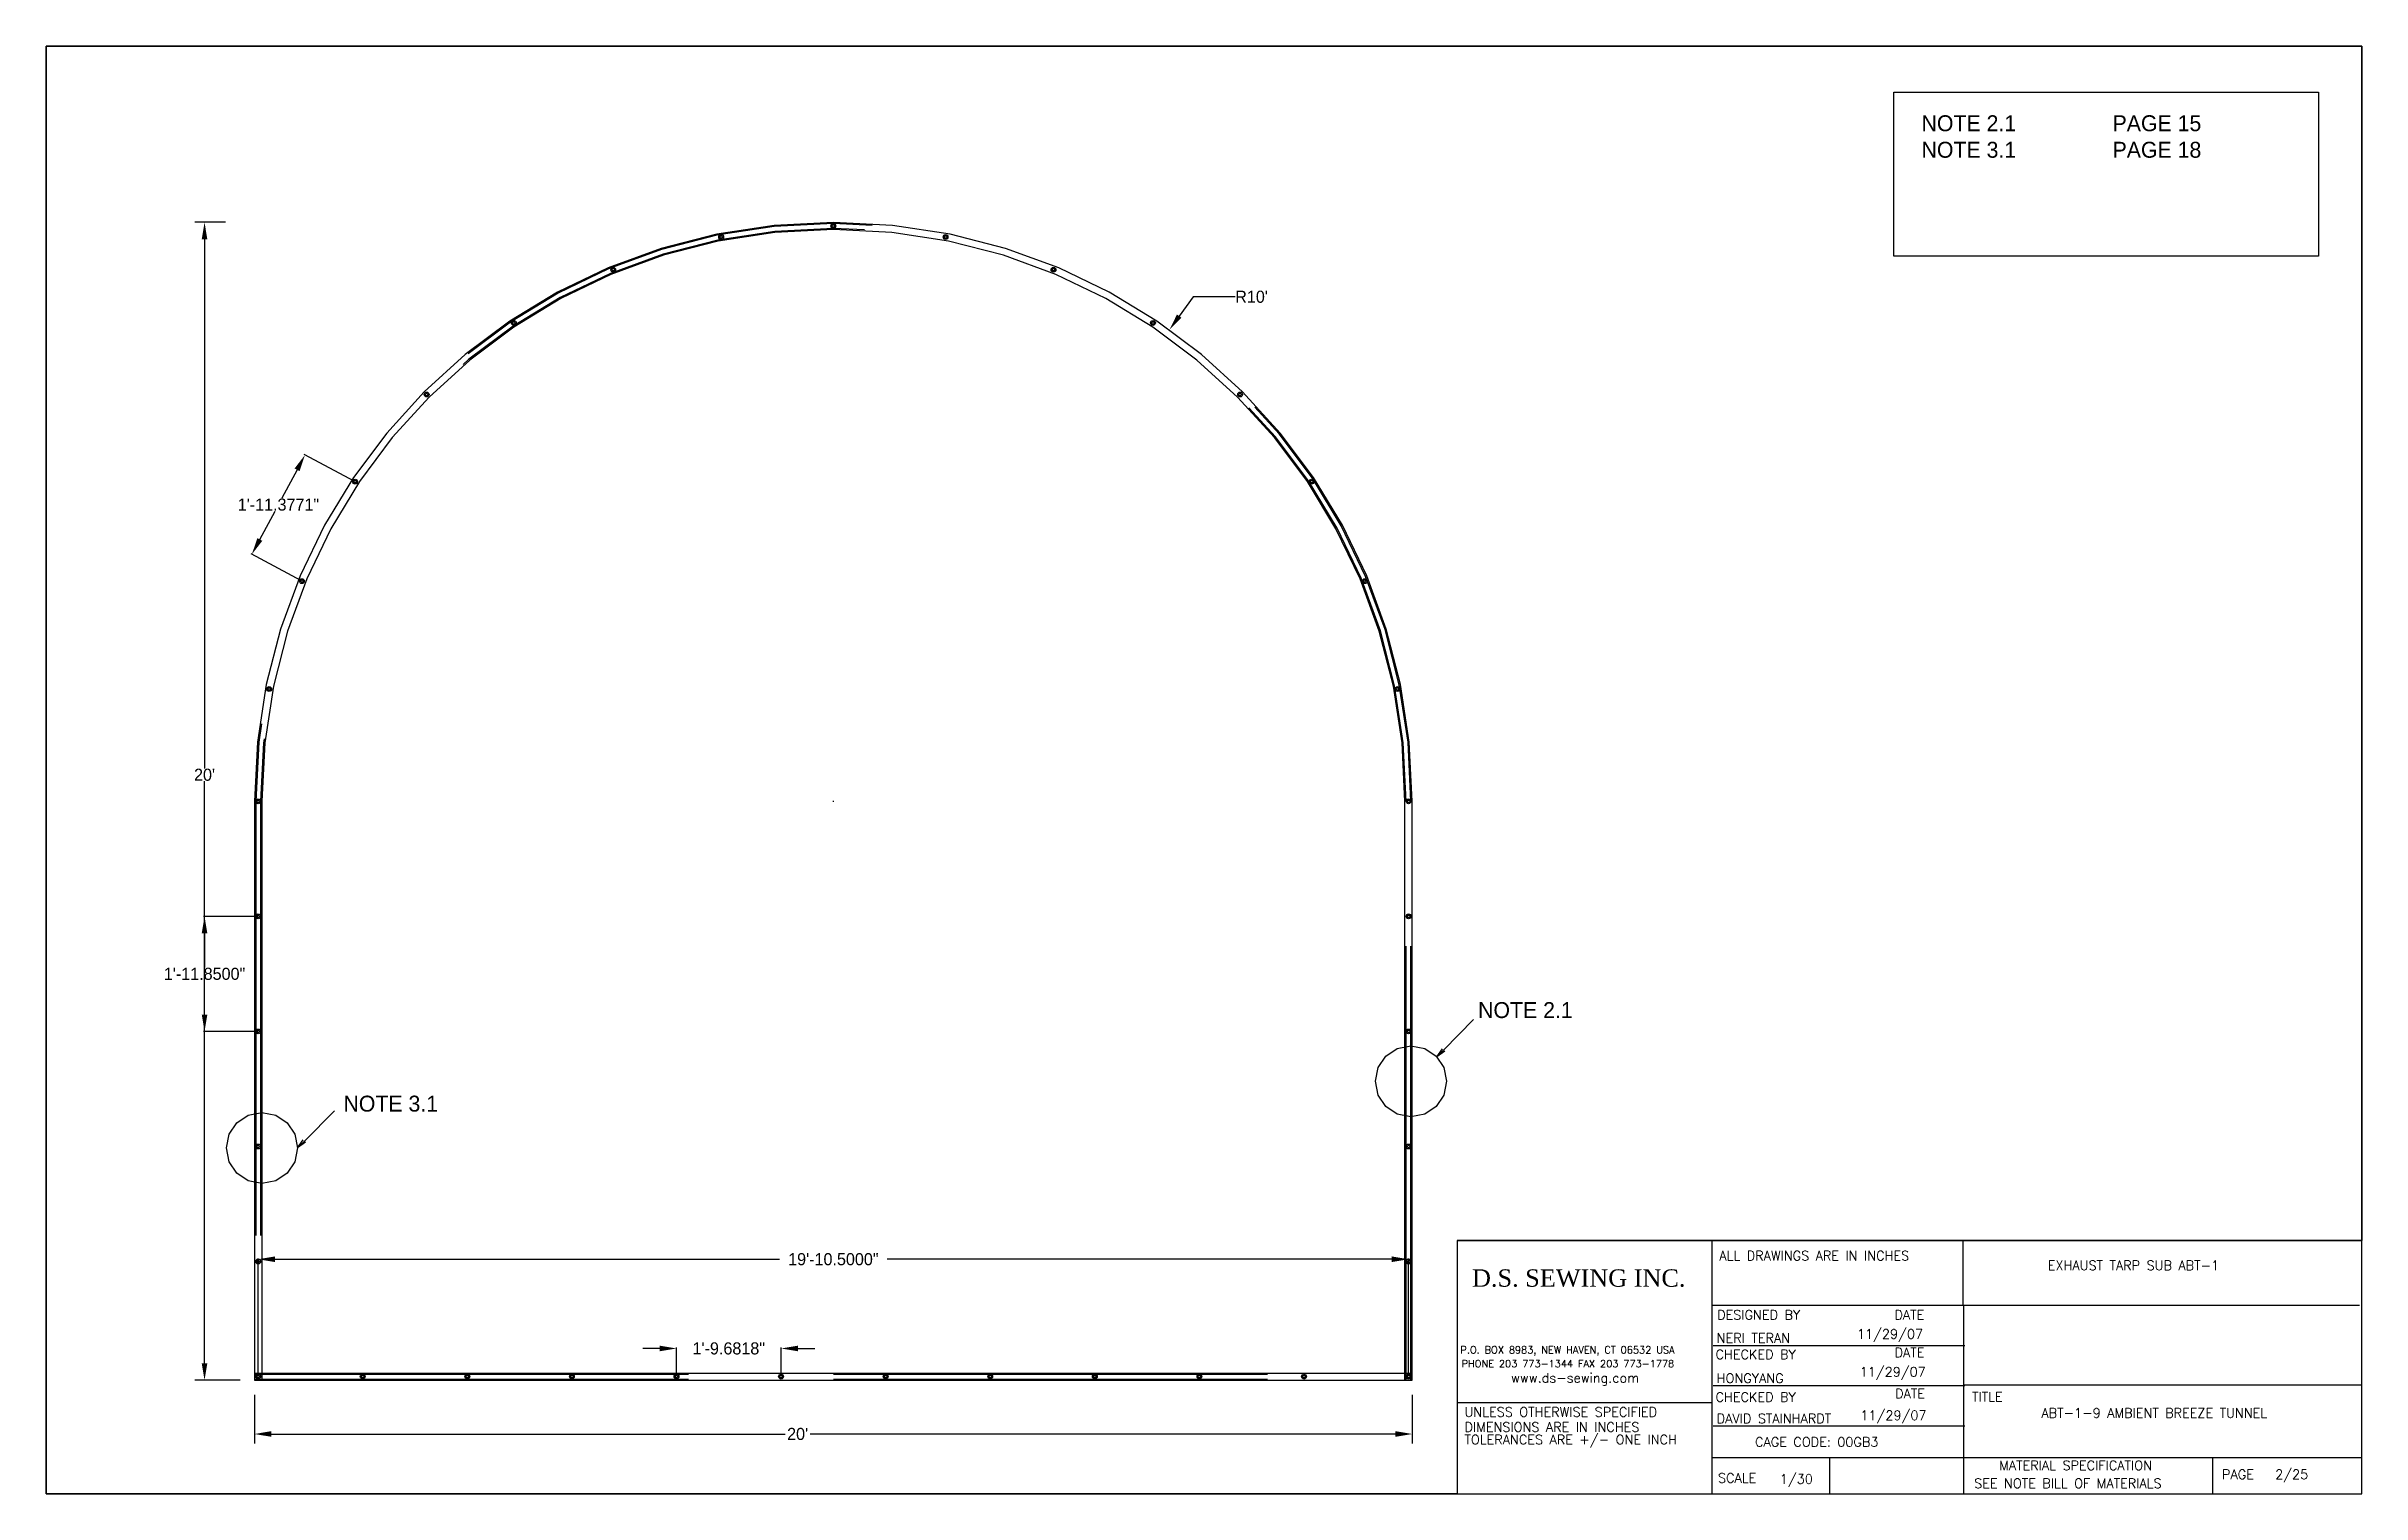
# Paper-space layout 'P2' of a CAD drawing. Header units: inches. Extents: x -62 to 16, y -1703 to 10.
# Drawn here: x 0 to 16, y 0 to 10 of the extents above.
# The model-space entities are those that its viewports show. They can reach past a viewport. Long polylines and large blocks are cut down to what shows.
import ezdxf

# ---------------------------------------------------------------- set-up
doc = ezdxf.new("R2010")
doc.units = ezdxf.units.IN
doc.header["$MEASUREMENT"] = 0
doc.linetypes.add('HIDDEN', pattern=[0.375, 0.25, -0.125])
for name, color, linetype in [('DIMENSION', 7, 'Continuous'), ('GROMMET', 7, 'Continuous'), ('STECH', 7, 'HIDDEN'), ('TEXT', 7, 'Continuous'), ('Title Block', 7, 'Continuous'), ('Viewport', 7, 'Continuous'), ('WEBB', 5, 'Continuous')]:
    doc.layers.add(name, color=color, linetype=linetype)
doc.styles.add('Roman', font='romans')
doc.styles.add('style1', font='txt.shx')
doc.dimstyles.get("Standard").update_dxf_attribs({"dimtxt": 2.5, "dimasz": 3.5, "dimexe": 0.18, "dimexo": 0.0625, "dimgap": 0.09, "dimtad": 0, "dimtih": 1, "dimtoh": 1, "dimdec": 4, "dimzin": 0, "dimdsep": 46, "dimlunit": 3, "dimtxsty": 'Standard', "dimcen": 0.09, "dimadec": 0, "dimazin": 0, "dimtfac": 1, "dimtdec": 4, "dimtofl": 0, "dimtmove": 0, "dimatfit": 3, "dimfxl": 0, "dimtolj": 1, "dimtzin": 0, "dimarcsym": 0})

# ---------------------------------------------------------------- blocks, each defined once
blk = doc.blocks.new('*D141')
at = {"layer": 'DEFPOINTS', "color": 0}
for p in [(3796.77, 13325.77), (4036.77, 13325.77), (4036.77, 13314.62)]:
    blk.add_point(p, dxfattribs=at)
at = {"layer": 'DIMENSION', "color": 0, "lineweight": -2}
for p, q in [((3796.77, 13322.77), (3796.77, 13312.62)), ((4036.77, 13322.77), (4036.77, 13312.62)), ((3800.27, 13314.62), (3906.77, 13314.62)), ((4033.27, 13314.62), (3911.95, 13314.62))]:
    blk.add_line(p, q, dxfattribs=at)
at = {"layer": 'DIMENSION', "color": 0}
for points in [[(3800.27, 13315.21), (3800.27, 13314.04), (3796.77, 13314.62)], [(4033.27, 13315.21), (4033.27, 13314.04), (4036.77, 13314.62)]]:
    blk.add_solid(points, dxfattribs=at)
at = {"layer": 'DIMENSION', "color": 0, "insert": (3909.36, 13314.62), "char_height": 2.5, "attachment_point": 5}
blk.add_mtext("\\A1;20'", dxfattribs=at)
blk = doc.blocks.new('*D142')
at = {"layer": 'DEFPOINTS', "color": 0}
for p in [(3793.77, 13565.77), (3786.41, 13325.77), (3796.77, 13325.77)]:
    blk.add_point(p, dxfattribs=at)
at = {"layer": 'DIMENSION', "color": 0, "lineweight": -2}
for p, q in [((3790.77, 13565.77), (3784.41, 13565.77)), ((3786.41, 13562.27), (3786.41, 13452.59)), ((3786.41, 13329.27), (3786.41, 13449.91)), ((3793.77, 13325.77), (3784.41, 13325.77))]:
    blk.add_line(p, q, dxfattribs=at)
at = {"layer": 'DIMENSION', "color": 0}
for points in [[(3785.83, 13562.27), (3786.99, 13562.27), (3786.41, 13565.77)], [(3785.83, 13329.27), (3786.99, 13329.27), (3786.41, 13325.77)]]:
    blk.add_solid(points, dxfattribs=at)
at = {"layer": 'DIMENSION', "color": 0, "insert": (3786.41, 13451.25), "char_height": 2.5, "attachment_point": 5}
blk.add_mtext("\\A1;20'", dxfattribs=at)
blk = doc.blocks.new('_OPEN')
at = {"color": 0, "linetype": 'ByBlock'}
for p, q in [((-1, 0.17), (0, 0)), ((0, 0), (-1, -0.17)), ((0, 0), (-1, 0))]:
    blk.add_line(p, q, dxfattribs=at)
blk = doc.blocks.new('*D143')
at = {"layer": 'DEFPOINTS', "color": 0}
for p in [(3986.44, 13543.47), (3916.77, 13445.77)]:
    blk.add_point(p, dxfattribs=at)
at = {"layer": 'DIMENSION', "color": 0, "lineweight": -2}
for p, q in [((3991.34, 13550.33), (3988.47, 13546.32)), ((4000.04, 13550.33), (3991.34, 13550.33)), ((3916.68, 13445.77), (3916.86, 13445.77)), ((3916.77, 13445.68), (3916.77, 13445.86))]:
    blk.add_line(p, q, dxfattribs=at)
at = {"layer": 'DIMENSION', "color": 0}
blk.add_solid([(3988, 13546.66), (3988.95, 13545.98), (3986.44, 13543.47)], dxfattribs=at)
at = {"layer": 'DIMENSION', "color": 0, "insert": (4003.47, 13550.33), "char_height": 2.5, "attachment_point": 5}
blk.add_mtext("\\A1;R10'", dxfattribs=at)
blk = doc.blocks.new('*D156')
at = {"layer": 'DEFPOINTS', "color": 0}
for p in [(4036.02, 13350.84), (3797.52, 13326.52), (4036.02, 13326.52)]:
    blk.add_point(p, dxfattribs=at)
at = {"layer": 'DIMENSION', "color": 0, "lineweight": -2}
for p, q in [((3797.52, 13326.58), (3797.52, 13351.02)), ((3801.02, 13350.84), (3905.64, 13350.84)), ((4032.52, 13350.84), (3927.9, 13350.84)), ((4036.02, 13326.58), (4036.02, 13351.02))]:
    blk.add_line(p, q, dxfattribs=at)
at = {"layer": 'DIMENSION', "color": 0}
for points in [[(3801.02, 13351.43), (3801.02, 13350.26), (3797.52, 13350.84)], [(4032.52, 13351.43), (4032.52, 13350.26), (4036.02, 13350.84)]]:
    blk.add_solid(points, dxfattribs=at)
at = {"layer": 'DIMENSION', "color": 0, "insert": (3916.77, 13350.84), "char_height": 2.5, "attachment_point": 5}
blk.add_mtext('\\A1;19\'-10.5000"', dxfattribs=at)
blk = doc.blocks.new('*D157')
at = {"layer": 'DEFPOINTS', "color": 0}
for p in [(3905.93, 13332.35), (3884.25, 13326.52), (3905.93, 13326.52)]:
    blk.add_point(p, dxfattribs=at)
at = {"layer": 'DIMENSION', "color": 0, "lineweight": -2}
for p, q in [((3880.75, 13332.35), (3877.25, 13332.35)), ((3884.25, 13326.58), (3884.25, 13332.53)), ((3905.93, 13326.58), (3905.93, 13332.53)), ((3909.43, 13332.35), (3912.93, 13332.35))]:
    blk.add_line(p, q, dxfattribs=at)
at = {"layer": 'DIMENSION', "color": 0}
for points in [[(3880.75, 13332.93), (3880.75, 13331.77), (3884.25, 13332.35)], [(3909.43, 13332.93), (3909.43, 13331.77), (3905.93, 13332.35)]]:
    blk.add_solid(points, dxfattribs=at)
at = {"layer": 'DIMENSION', "color": 0, "insert": (3895.09, 13332.35), "char_height": 2.5, "attachment_point": 5}
blk.add_mtext('\\A1;1\'-9.6818"', dxfattribs=at)
blk = doc.blocks.new('*D158')
at = {"layer": 'DEFPOINTS', "color": 0}
for p in [(3797.52, 13421.92), (3786.41, 13398.07), (3797.52, 13398.07)]:
    blk.add_point(p, dxfattribs=at)
at = {"layer": 'DIMENSION', "color": 0, "lineweight": -2}
for p, q in [((3797.46, 13421.92), (3786.23, 13421.92)), ((3786.41, 13418.42), (3786.41, 13411.33)), ((3786.41, 13401.57), (3786.41, 13408.65)), ((3797.46, 13398.07), (3786.23, 13398.07))]:
    blk.add_line(p, q, dxfattribs=at)
at = {"layer": 'DIMENSION', "color": 0}
for points in [[(3785.83, 13418.42), (3786.99, 13418.42), (3786.41, 13421.92)], [(3785.83, 13401.57), (3786.99, 13401.57), (3786.41, 13398.07)]]:
    blk.add_solid(points, dxfattribs=at)
at = {"layer": 'DIMENSION', "color": 0, "insert": (3786.41, 13409.99), "char_height": 2.5, "attachment_point": 5}
blk.add_mtext('\\A1;1\'-11.8500"', dxfattribs=at)
blk = doc.blocks.new('*D159')
at = {"layer": 'DEFPOINTS', "color": 0}
for p in [(3817.62, 13512.02), (3796.22, 13496.95), (3806.6, 13491.4)]:
    blk.add_point(p, dxfattribs=at)
at = {"layer": 'DIMENSION', "color": 0, "lineweight": -2}
for p, q in [((3817.56, 13512.05), (3807.08, 13517.65)), ((3805.59, 13514.48), (3802.45, 13508.59)), ((3797.87, 13500.03), (3801.02, 13505.91)), ((3806.54, 13491.43), (3796.06, 13497.03))]:
    blk.add_line(p, q, dxfattribs=at)
at = {"layer": 'DIMENSION', "color": 0}
for points in [[(3805.08, 13514.75), (3806.11, 13514.2), (3807.24, 13517.56)], [(3797.36, 13500.31), (3798.39, 13499.76), (3796.22, 13496.95)]]:
    blk.add_solid(points, dxfattribs=at)
at = {"layer": 'DIMENSION', "color": 0, "insert": (3801.73, 13507.25), "char_height": 2.5, "attachment_point": 5}
blk.add_mtext('\\A1;1\'-11.3771"', dxfattribs=at)

msp = doc.modelspace()

# ---------------------------------------------------------------- linework, layer by layer
at = {"layer": 'GROMMET'}
for centre, radius in [((3916.77108, 13565.01528), 0.5), ((3916.77108, 13565.01528), 0.25), ((3893.50656, 13562.72392), 0.5), ((3893.50656, 13562.72392), 0.25), ((3940.0356, 13562.72392), 0.5), ((3940.0356, 13562.72392), 0.25), ((3871.13608, 13555.93791), 0.5), ((3871.13608, 13555.93791), 0.25), ((3962.40608, 13555.93791), 0.5), ((3962.40608, 13555.93791), 0.25), ((3850.51933, 13544.91803), 0.5), ((3850.51933, 13544.91803), 0.25), ((3983.02283, 13544.91803), 0.5), ((3983.02283, 13544.91803), 0.25), ((3832.4486, 13530.08776), 0.5), ((3832.4486, 13530.08776), 0.25), ((4001.09357, 13530.08776), 0.5), ((4001.09357, 13530.08776), 0.25), ((3817.61833, 13512.01703), 0.5), ((3817.61833, 13512.01703), 0.25), ((4015.92383, 13512.01703), 0.5), ((4015.92383, 13512.01703), 0.25), ((3806.59845, 13491.40028), 0.5), ((3806.59845, 13491.40028), 0.25), ((4026.94372, 13491.40028), 0.5), ((4026.94372, 13491.40028), 0.25), ((3799.81244, 13469.0298), 0.5), ((3799.81244, 13469.0298), 0.25), ((4033.72973, 13469.0298), 0.5), ((4033.72973, 13469.0298), 0.25), ((3797.52108, 13445.76528), 0.5), ((3797.52108, 13445.76528), 0.25), ((3797.52108, 13445.76528), 0.25), ((4036.02108, 13445.76528), 0.5), ((4036.02108, 13445.76528), 0.25), ((3797.52108, 13421.91528), 0.5), ((3797.52108, 13421.91528), 0.25), ((4036.02108, 13421.91528), 0.5), ((4036.02108, 13421.91528), 0.25), ((3797.52108, 13398.06528), 0.5), ((3797.52108, 13398.06528), 0.25), ((4036.02108, 13398.06528), 0.5), ((4036.02108, 13398.06528), 0.25), ((3797.52108, 13374.21528), 0.5), ((3797.52108, 13374.21528), 0.25), ((4036.02108, 13374.21528), 0.5), ((4036.02108, 13374.21528), 0.25), ((3797.52108, 13350.36528), 0.5), ((3797.52108, 13350.36528), 0.25), ((4036.02108, 13350.36528), 0.5), ((4036.02108, 13350.36528), 0.25), ((3797.52108, 13326.51528), 0.5), ((3797.52108, 13326.51528), 0.25), ((3819.2029, 13326.51528), 0.5), ((3819.2029, 13326.51528), 0.25), ((3840.88472, 13326.51528), 0.5), ((3840.88472, 13326.51528), 0.25), ((3862.56654, 13326.51528), 0.5), ((3862.56654, 13326.51528), 0.25), ((3884.24835, 13326.51528), 0.5), ((3884.24835, 13326.51528), 0.25), ((3905.93017, 13326.51528), 0.5), ((3905.93017, 13326.51528), 0.25), ((3927.61199, 13326.51528), 0.5), ((3927.61199, 13326.51528), 0.25), ((3949.29381, 13326.51528), 0.5), ((3949.29381, 13326.51528), 0.25), ((3970.97563, 13326.51528), 0.5), ((3970.97563, 13326.51528), 0.25), ((3992.65745, 13326.51528), 0.5), ((3992.65745, 13326.51528), 0.25), ((4014.33926, 13326.51528), 0.5), ((4014.33926, 13326.51528), 0.25), ((4036.02108, 13326.51528), 0.5), ((4036.02108, 13326.51528), 0.25)]:
    msp.add_circle(centre, radius, dxfattribs=at)
at = {"layer": 'STECH', "ltscale": 0.015}
for p, q in [((3797.02108, 13445.76528), (3797.02108, 13325.76528)), ((3798.02108, 13445.76528), (3798.02108, 13325.76528)), ((4035.52108, 13325.76528), (4035.52108, 13445.76528)), ((4036.52108, 13325.76528), (4036.52108, 13445.76528)), ((3796.77108, 13327.01528), (3916.77108, 13327.01528)), ((3796.77108, 13326.01528), (3916.77108, 13326.01528)), ((3916.77108, 13327.01528), (4036.77108, 13327.01528)), ((3916.77108, 13326.01528), (4036.77108, 13326.01528))]:
    msp.add_line(p, q, dxfattribs=at)
for radius in [119.75, 118.75]:
    msp.add_arc((3916.77108, 13445.76528), radius, 0, 180, dxfattribs=at)
at = {"layer": 'Title Block'}
for p, q in [((4043.29464, 13394.2186), (4049.50465, 13400.52143)), ((3807.11157, 13375.32798), (3813.32157, 13381.6308))]:
    msp.add_line(p, q, dxfattribs=at)
for centre in [(4036.52108, 13387.73333), (3798.32341, 13373.90931)]:
    msp.add_circle(centre, 7.37842, dxfattribs=at)
at = {"layer": 'WEBB'}
for p, q in [((3796.77108, 13445.76528), (3796.77108, 13325.76528)), ((3798.27108, 13445.76528), (3798.27108, 13325.76528)), ((4035.27108, 13325.76528), (4035.27108, 13445.76528)), ((4036.77108, 13325.76528), (4036.77108, 13445.76528)), ((3796.77108, 13327.26528), (3916.77108, 13327.26528)), ((3796.77108, 13325.76528), (3916.77108, 13325.76528)), ((3916.77108, 13327.26528), (4036.77108, 13327.26528)), ((3916.77108, 13325.76528), (4036.77108, 13325.76528))]:
    msp.add_line(p, q, dxfattribs=at)
for radius in [120, 118.5]:
    msp.add_arc((3916.77108, 13445.76528), radius, 0, 180, dxfattribs=at)

# ---------------------------------------------------------------- block references
at = {"layer": 'Title Block', "xscale": 2.000000000000413, "yscale": 2, "zscale": 2, "rotation": 225.1808005031255}
for p in [(4041.8849, 13392.79993), (3805.70182, 13373.90931)]:
    msp.add_blockref('_OPEN', p, dxfattribs=at)

# ---------------------------------------------------------------- texts
at = {"layer": 'TEXT'}
for s, p in [('NOTE 2.1', (4050.42572, 13400.83857)), ('NOTE 3.1', (3815.20664, 13381.44923))]:
    msp.add_text(s, height=3.3, dxfattribs=at).set_placement(p)
at = {"layer": 'TEXT', "insert": (4142.36141, 13587.95751), "char_height": 3.3, "width": 210.3834797, "attachment_point": 1}
msp.add_mtext('NOTE 2.1^I^IPAGE 15\\PNOTE 3.1^I^IPAGE 18', dxfattribs=at)

# ---------------------------------------------------------------- dimensions: what is measured, and where the dimension line sits
at = {"layer": 'DIMENSION'}
dim = msp.add_linear_dim(base=(3786.41007, 13325.76528), p1=(3793.77108, 13565.76528), p2=(3796.77108, 13325.76528), angle=90, dimstyle='Standard', override={"dimscale": 1, "dimtxt": 2.5, "dimexe": 2, "dimexo": 3, "dimdle": 2}, dxfattribs=at)
dim.commit()
dim.dimension.update_dxf_attribs({"geometry": '*D142', "text_midpoint": (3786.41007, 13451.25342), "dimtype": 160})
dim = msp.add_radius_dim(center=(3916.77108, 13445.76528), mpoint=(3986.44266, 13543.46825), dimstyle='Standard', override={"dimscale": 1, "dimtxt": 2.5, "dimexe": 2, "dimexo": 3, "dimdle": 2}, dxfattribs=at)
dim.commit()
dim.dimension.update_dxf_attribs({"geometry": '*D143', "text_midpoint": (4003.46713, 13550.3296), "dimtype": 164})
dim = msp.add_aligned_dim(p1=(3817.61833, 13512.01703), p2=(3806.59845, 13491.40028), distance=-11.76553, dimstyle='Standard', dxfattribs=at)
dim.commit()
dim.dimension.update_dxf_attribs({"geometry": '*D159', "text_midpoint": (3801.73212, 13507.25488)})
dim = msp.add_linear_dim(base=(3786.41007, 13398.06528), p1=(3797.52108, 13421.91528), p2=(3797.52108, 13398.06528), angle=90, dimstyle='Standard', dxfattribs=at)
dim.commit()
dim.dimension.update_dxf_attribs({"geometry": '*D158', "text_midpoint": (3786.41007, 13409.99028)})
for base, p1, p2, picture, middle in [((4036.02108, 13350.84252), (3797.52108, 13326.51528), (4036.02108, 13326.51528), '*D156', (3916.77108, 13350.84252)), ((3905.93017, 13332.3499), (3884.24835, 13326.51528), (3905.93017, 13326.51528), '*D157', (3895.08926, 13332.3499))]:
    dim = msp.add_linear_dim(base=base, p1=p1, p2=p2, dimstyle='Standard', dxfattribs=at)
    dim.commit()
    dim.dimension.update_dxf_attribs({"geometry": picture, "text_midpoint": middle})
dim = msp.add_linear_dim(base=(4036.77108, 13314.62365), p1=(3796.77108, 13325.76528), p2=(4036.77108, 13325.76528), dimstyle='Standard', override={"dimscale": 1, "dimtxt": 2.5, "dimexe": 2, "dimexo": 3, "dimdle": 2}, dxfattribs=at)
dim.commit()
dim.dimension.update_dxf_attribs({"geometry": '*D141', "text_midpoint": (3909.35535, 13314.62365), "dimtype": 160})

psp = doc.layouts.new('P2')

# ---------------------------------------------------------------- linework, layer by layer
at = {"layer": 'TEXT'}
psp.add_lwpolyline([(12.766, 9.683), (15.701, 9.683), (15.701, 8.549), (12.766, 8.549)], close=True, dxfattribs=at)
at = {"layer": 'Title Block'}
for p, q in [((16, 10), (0, 10)), ((0, 10), (0, 0)), ((16, 0), (16, 10)), ((9.75, 1.75), (16, 1.75)), ((11.511, 1.302), (11.511, 1.75)), ((13.245, 1.302), (13.245, 1.75)), ((11.511, 1.302), (11.75, 1.302)), ((11.511, 0), (11.511, 1.302)), ((11.75, 1.302), (13.25, 1.302)), ((13.25, 1.302), (13.707, 1.302)), ((13.25, 0), (13.25, 1.302)), ((13.692, 1.302), (15.984, 1.302)), ((11.518, 1.024), (13.257, 1.024)), ((11.75, 1.024), (13.25, 1.024)), ((11.518, 0.747), (13.257, 0.747)), ((11.75, 0.747), (13.25, 0.747)), ((13.25, 0.752), (16, 0.752)), ((9.75, 0.63), (11.511, 0.63)), ((11.518, 0.469), (13.257, 0.469)), ((11.511, 0.25), (16, 0.25)), ((12.325, 0), (12.325, 0.25)), ((14.971, 0), (14.971, 0.25)), ((0, 0), (16, 0)), ((0, 0), (16, 0))]:
    psp.add_line(p, q, dxfattribs=at)
at = {"layer": 'Viewport'}
psp.add_lwpolyline([(0, 10), (9.88, 10), (9.88, 10), (16, 10), (16, 1.75), (9.75, 1.75), (9.75, 0), (0, 0)], close=True, dxfattribs=at)

# ---------------------------------------------------------------- texts
at = {"layer": 'TEXT', "ltscale": 0.015, "insert": (9.852, 1.55), "char_height": 0.12, "width": 1.77851, "attachment_point": 1, "style": 'style1'}
psp.add_mtext('{\\fTimes New Roman|b0|i0|c0|p18;D.S. SEWING INC.}', dxfattribs=at)
at = {"layer": 'Title Block', "style": 'Roman'}
for s, height, p in [('ALL DRAWINGS ARE IN INCHES', 0.065, (11.561, 1.612)), ('EXHAUST TARP SUB ABT-1', 0.065, (13.831, 1.545)), ('DESIGNED BY', 0.065, (11.546, 1.203)), ('11/29/07', 0.065, (12.512, 1.071)), ('DATE', 0.065, (12.771, 1.203)), ('P.O. BOX 8983, NEW HAVEN, CT 06532 USA', 0.0494, (9.772, 0.969)), ('CHECKED BY', 0.065, (11.535, 0.93)), ('NERI TERAN', 0.065, (11.543, 1.043)), ('DATE', 0.065, (12.772, 0.943)), ('PHONE 203 773-1344 FAX 203 773-1778', 0.0494, (9.78, 0.873)), ('www.ds-sewing.com', 0.065, (10.122, 0.768)), ('HONGYANG', 0.065, (11.543, 0.765)), ('11/29/07', 0.065, (12.531, 0.809)), ('CHECKED BY', 0.065, (11.535, 0.635)), ('DATE', 0.065, (12.776, 0.659)), ('TITLE', 0.065, (13.307, 0.637)), ('UNLESS OTHERWISE SPECIFIED', 0.065, (9.8, 0.532)), ('DIMENSIONS ARE IN INCHES', 0.065, (9.8, 0.428)), ('DAVID STAINHARDT', 0.065, (11.543, 0.487)), ('11/29/07', 0.065, (12.536, 0.509)), ('ABT-1-9 AMBIENT BREEZE TUNNEL', 0.065, (13.787, 0.525)), ('TOLERANCES ARE +/- ONE INCH', 0.065, (9.8, 0.341)), ('CAGE CODE: 00GB3', 0.065, (11.808, 0.325)), ('MATERIAL SPECIFICATION', 0.065, (13.495, 0.163)), ('PAGE', 0.065, (15.035, 0.101)), ('2/25', 0.065, (15.402, 0.101)), ('SCALE', 0.065, (11.552, 0.076)), ('1/30', 0.065, (11.979, 0.069)), ('SEE NOTE BILL OF MATERIALS', 0.065, (13.322, 0.039))]:
    psp.add_text(s, height=height, dxfattribs=at).set_placement(p)

# ---------------------------------------------------------------- viewports
at = {"layer": 'Viewport'}
vp = psp.add_viewport(center=(8, 5), size=(16, 10), view_center_point=(3993.60858, 13452.25137), view_height=300.000008, dxfattribs=at)
vp.dxf.flags = 0x10000  # cut along an outline
vp.dxf.clipping_boundary_handle = psp.add_lwpolyline([(0, 10), (9.88, 10), (9.88, 10), (16, 10), (16, 1.75), (9.75, 1.75), (9.75, 0), (0, 0)], format="xyb", close=True, dxfattribs={"invisible": 1}).dxf.handle

doc.saveas('drawing.dxf')
